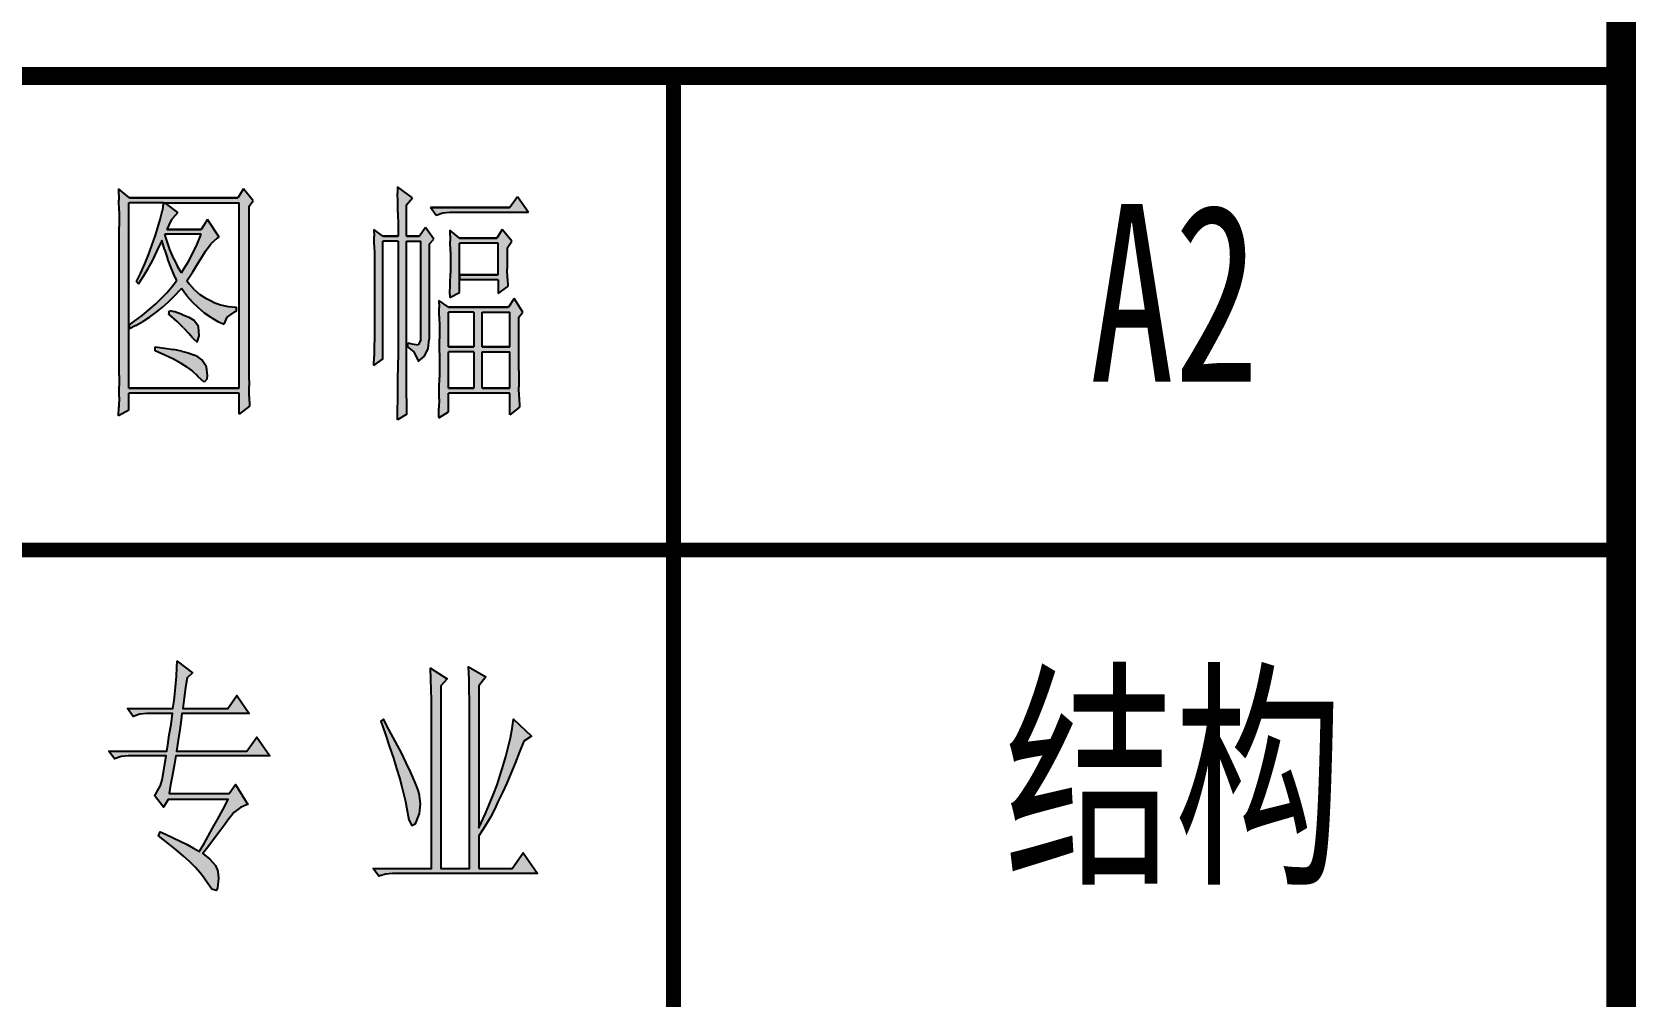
# Model space of a CAD drawing. Header units: inches. Extents: x 3186 to 109360, y -14990 to 740552.
# Drawn here: x 32793 to 34147, y 90745 to 91559 of the extents above; entities that cross this region are included whole.
import ezdxf

# ---------------------------------------------------------------- set-up
doc = ezdxf.new("R2010")
doc.units = ezdxf.units.IN
doc.header["$MEASUREMENT"] = 0
doc.layers.add('1', color=7, linetype='Continuous')
doc.layers.add('GT_1', color=7, linetype='Continuous')
doc.styles.add('宋体', font='', dxfattribs={"width": 0.7})
doc.styles.get('宋体').set_extended_font_data('SimSun')

# ---------------------------------------------------------------- blocks, each defined once
blk = doc.blocks.new('图签')
at = {"layer": '1'}
h = blk.add_hatch(color=7, dxfattribs=at)
h.paths.add_polyline_path([(-23.168, 29.795), (-23.098, 29.895), (-23.261, 30.095), (-23.355, 29.945), (-25.184, 29.945), (-25.37, 30.095), (-25.365, 29.904), (-25.361, 29.723), (-25.359, 29.554), (-25.359, 29.462), (-25.359, 26.946), (-25.36, 26.765), (-25.362, 26.586), (-25.366, 26.409), (-25.37, 26.262), (-25.196, 26.362), (-25.196, 26.646), (-23.331, 26.646), (-23.331, 26.295), (-23.157, 26.429), (-23.162, 26.593), (-23.166, 26.768), (-23.168, 26.955), (-23.168, 27.029)])
h.paths.add_polyline_path([(-25.196, 29.862), (-24.613, 29.862), (-23.331, 29.862), (-23.331, 26.729), (-25.196, 26.729), (-25.196, 27.729)], flags=16)
h.paths.add_polyline_path([(-25.094, 27.867), (-24.972, 27.959), (-24.857, 28.052), (-24.749, 28.148), (-24.649, 28.245), (-24.556, 28.343), (-24.471, 28.444), (-24.391, 28.545), (-24.417, 28.6), (-24.484, 28.76), (-24.544, 28.918), (-24.594, 29.074), (-24.637, 29.229), (-24.652, 29.191), (-24.722, 29.037), (-24.794, 28.891), (-24.871, 28.752), (-24.95, 28.62), (-25.033, 28.495), (-25.068, 28.528), (-25.066, 28.531), (-24.995, 28.678), (-24.927, 28.829), (-24.864, 28.982), (-24.806, 29.137), (-24.753, 29.295), (-24.724, 29.385), (-24.667, 29.578), (-24.63, 29.737), (-24.615, 29.852), (-24.576, 29.852), (-24.369, 29.696), (-24.462, 29.595), (-24.486, 29.557), (-24.554, 29.412), (-23.973, 29.412), (-23.867, 29.579), (-23.669, 29.278), (-23.708, 29.26), (-23.809, 29.176), (-23.902, 29.045), (-23.954, 28.958), (-24.03, 28.835), (-24.118, 28.697), (-24.217, 28.545), (-24.173, 28.487), (-24.087, 28.391), (-23.99, 28.307), (-23.886, 28.238), (-23.773, 28.182), (-23.65, 28.14), (-23.519, 28.111), (-23.378, 28.096), (-23.378, 28.029), (-23.424, 28.01), (-23.536, 27.927), (-23.588, 27.812), (-23.692, 27.858), (-23.808, 27.923), (-23.918, 27.998), (-24.023, 28.085), (-24.124, 28.183), (-24.219, 28.291), (-24.31, 28.412), (-24.328, 28.392), (-24.426, 28.287), (-24.528, 28.188), (-24.632, 28.095), (-24.739, 28.008), (-24.85, 27.929), (-24.962, 27.856), (-25.078, 27.789), (-25.186, 27.734), (-25.186, 27.803)], flags=0)
h.paths.add_polyline_path([(-24.52, 27.979), (-24.508, 28.045), (-24.438, 28.025), (-24.295, 27.976), (-24.183, 27.928), (-24.1, 27.879), (-24.02, 27.774), (-24.007, 27.612), (-24.044, 27.505), (-24.123, 27.579), (-24.183, 27.655), (-24.271, 27.749), (-24.383, 27.858)], flags=0)
h.paths.add_polyline_path([(-24.753, 27.429), (-24.595, 27.408), (-24.442, 27.382), (-24.309, 27.355), (-24.197, 27.326), (-24.104, 27.295), (-24.03, 27.262), (-23.966, 27.21), (-23.887, 27.091), (-23.867, 26.946), (-23.874, 26.889), (-23.927, 26.834), (-24.03, 26.928), (-24.051, 26.953), (-24.119, 27.016), (-24.207, 27.082), (-24.314, 27.15), (-24.441, 27.219), (-24.587, 27.289), (-24.753, 27.362)], flags=0)
h.paths.add_polyline_path([(-24.31, 28.678), (-24.374, 28.784), (-24.439, 28.916), (-24.503, 29.074), (-24.568, 29.26), (-24.59, 29.329), (-23.973, 29.329), (-24.044, 29.161), (-24.117, 29.008), (-24.191, 28.869), (-24.266, 28.744)], flags=0)
h = blk.add_hatch(color=7, dxfattribs=at)
h.paths.add_polyline_path([(-20.511, 29.828), (-20.407, 29.945), (-20.663, 30.128), (-20.658, 30.023), (-20.654, 29.879), (-20.653, 29.696), (-20.651, 29.472), (-20.651, 29.295), (-20.907, 29.295), (-21.059, 29.412), (-21.055, 29.293), (-21.052, 29.149), (-21.05, 28.983), (-21.048, 28.792), (-21.047, 28.577), (-21.047, 28.362), (-21.047, 28.153), (-21.048, 27.955), (-21.049, 27.768), (-21.051, 27.589), (-21.053, 27.422), (-21.055, 27.264), (-21.059, 27.117), (-20.907, 27.229), (-20.907, 29.212), (-20.651, 29.212), (-20.651, 27.212), (-20.651, 27.07), (-20.653, 26.914), (-20.654, 26.741), (-20.657, 26.553), (-20.66, 26.351), (-20.663, 26.196), (-20.5, 26.295), (-20.504, 26.47), (-20.507, 26.647), (-20.509, 26.825), (-20.511, 27.004), (-20.511, 27.145), (-20.511, 29.212), (-20.266, 29.212), (-20.266, 27.545), (-20.313, 27.462), (-20.419, 27.479), (-20.488, 27.496), (-20.488, 27.429), (-20.377, 27.345), (-20.319, 27.213), (-20.313, 27.179), (-20.205, 27.272), (-20.143, 27.399), (-20.126, 27.558), (-20.126, 29.162), (-20.045, 29.246), (-20.185, 29.445), (-20.29, 29.295), (-20.511, 29.295)])
h.paths.add_polyline_path([(-18.635, 29.962), (-18.763, 29.779), (-20.103, 29.779), (-20.01, 29.645), (-19.894, 29.684), (-19.777, 29.696), (-18.449, 29.696)])
h.paths.add_polyline_path([(-19.614, 29.179), (-18.961, 29.179), (-18.961, 28.646), (-19.614, 28.646), (-19.614, 28.562), (-18.961, 28.562), (-18.961, 28.329), (-18.798, 28.445), (-18.803, 28.58), (-18.807, 28.747), (-18.809, 28.947), (-18.81, 29.096), (-18.728, 29.212), (-18.891, 29.412), (-18.984, 29.262), (-19.614, 29.262), (-19.777, 29.396), (-19.771, 29.214), (-19.767, 29.036), (-19.765, 28.862), (-19.765, 28.845), (-19.766, 28.671), (-19.769, 28.494), (-19.775, 28.314), (-19.777, 28.262), (-19.614, 28.345), (-19.614, 28.562), (-19.614, 28.646)])
h.paths.add_polyline_path([(-18.612, 27.928), (-18.542, 28.012), (-18.693, 28.246), (-18.786, 28.096), (-19.8, 28.096), (-19.963, 28.212), (-19.959, 28.092), (-19.956, 27.944), (-19.953, 27.767), (-19.953, 27.563), (-19.952, 27.329), (-19.952, 27.312), (-19.952, 27.104), (-19.953, 26.909), (-19.954, 26.725), (-19.957, 26.553), (-19.96, 26.391), (-19.963, 26.242), (-19.963, 26.229), (-19.8, 26.329), (-19.8, 26.646), (-18.763, 26.646), (-18.763, 26.279), (-18.6, 26.412), (-18.605, 26.58), (-18.609, 26.756), (-18.611, 26.939), (-18.612, 27.029)])
h.paths.add_polyline_path([(-19.8, 28.012), (-19.369, 28.012), (-19.369, 27.429), (-19.8, 27.429)], flags=16)
h.paths.add_polyline_path([(-19.8, 27.346), (-19.369, 27.346), (-19.369, 26.729), (-19.8, 26.729)], flags=16)
h.paths.add_polyline_path([(-19.229, 28.012), (-18.763, 28.012), (-18.763, 27.429), (-19.229, 27.429)], flags=16)
h.paths.add_polyline_path([(-19.229, 27.346), (-18.763, 27.346), (-18.763, 26.729), (-19.229, 26.729)], flags=16)
h = blk.add_hatch(color=7, dxfattribs=at)
h.paths.add_polyline_path([(-24.461, 20.203), (-24.427, 20.388), (-24.404, 20.526), (-22.815, 20.526), (-23.038, 20.839), (-23.204, 20.606), (-24.39, 20.606), (-24.366, 20.787), (-24.337, 20.962), (-24.314, 21.133), (-24.299, 21.242), (-23.166, 21.242), (-23.375, 21.541), (-23.526, 21.323), (-24.285, 21.323), (-24.261, 21.503), (-24.238, 21.678), (-24.214, 21.84), (-24.124, 21.925), (-24.38, 22.124), (-24.385, 22.015), (-24.394, 21.868), (-24.409, 21.683), (-24.432, 21.46), (-24.451, 21.323), (-25.22, 21.323), (-25.125, 21.19), (-25.011, 21.228), (-24.892, 21.242), (-24.461, 21.242), (-24.484, 21.052), (-24.513, 20.877), (-24.537, 20.711), (-24.556, 20.606), (-25.533, 20.606), (-25.438, 20.474), (-25.324, 20.511), (-25.205, 20.526), (-24.565, 20.526), (-24.603, 20.284), (-24.636, 20.118), (-24.66, 20.023), (-24.741, 19.885), (-24.764, 19.857), (-24.612, 19.658), (-24.532, 19.79), (-23.517, 19.79), (-23.612, 19.615), (-23.702, 19.449), (-23.782, 19.302), (-23.858, 19.169), (-23.925, 19.046), (-23.986, 18.941), (-24.005, 18.908), (-24.105, 18.965), (-24.209, 19.027), (-24.446, 19.141), (-24.579, 19.202), (-24.669, 19.24), (-24.693, 19.174), (-24.537, 19.051), (-24.399, 18.937), (-24.276, 18.832), (-24.167, 18.733), (-24.072, 18.638), (-23.996, 18.553), (-23.934, 18.477), (-23.901, 18.424), (-23.797, 18.273), (-23.721, 18.254), (-23.702, 18.292), (-23.683, 18.458), (-23.692, 18.576), (-23.735, 18.671), (-23.83, 18.78), (-23.948, 18.875), (-23.844, 19.008), (-23.749, 19.136), (-23.659, 19.255), (-23.578, 19.368), (-23.526, 19.439), (-23.422, 19.568), (-23.313, 19.653), (-23.208, 19.7), (-23.19, 19.705), (-23.398, 20.042), (-23.503, 19.89), (-24.518, 19.89), (-24.494, 20.037)])
h.paths.add_polyline_path([(-20.306, 19.928), (-20.339, 20.018), (-20.386, 20.127), (-20.443, 20.255), (-20.514, 20.407), (-20.595, 20.573), (-20.695, 20.763), (-20.804, 20.967), (-20.894, 21.142), (-20.941, 21.109), (-20.861, 20.886), (-20.794, 20.677), (-20.728, 20.488), (-20.676, 20.312), (-20.628, 20.151), (-20.586, 19.999), (-20.524, 19.753), (-20.51, 19.658), (-20.467, 19.444), (-20.42, 19.349), (-20.363, 19.378), (-20.344, 19.406), (-20.291, 19.549), (-20.272, 19.715), (-20.287, 19.857)], flags=17)
h.paths.add_polyline_path([(-19.286, 21.707), (-19.167, 21.858), (-19.461, 22.025), (-19.452, 21.811), (-19.452, 21.626), (-19.447, 21.47), (-19.447, 18.624), (-19.926, 18.624), (-19.926, 21.707), (-19.822, 21.825), (-20.102, 22.006), (-20.097, 21.816), (-20.092, 21.636), (-20.088, 21.47), (-20.088, 18.624), (-21.069, 18.624), (-20.974, 18.491), (-20.861, 18.529), (-20.742, 18.538), (-18.295, 18.538), (-18.537, 18.889), (-18.726, 18.624), (-19.286, 18.624), (-19.286, 19.174), (-19.224, 19.269), (-19.158, 19.378), (-19.091, 19.492), (-19.025, 19.62), (-18.959, 19.757), (-18.887, 19.904), (-18.816, 20.061), (-18.745, 20.227), (-18.674, 20.402), (-18.598, 20.592), (-18.527, 20.772), (-18.399, 20.858), (-18.703, 21.142), (-18.726, 20.986), (-18.755, 20.829), (-18.831, 20.516), (-18.878, 20.36), (-18.925, 20.198), (-18.978, 20.037), (-19.039, 19.876), (-19.106, 19.715), (-19.172, 19.549), (-19.286, 19.307)])
at = {"color": 7}
for p, q in [((-25.184, 29.945), (-25.37, 30.095)), ((-25.37, 30.095), (-25.365, 29.904)), ((-23.261, 30.095), (-23.355, 29.945)), ((-23.098, 29.895), (-23.261, 30.095)), ((-20.407, 29.945), (-20.663, 30.128)), ((-20.663, 30.128), (-20.658, 30.023)), ((-25.361, 29.723), (-25.365, 29.904)), ((-25.196, 27.729), (-25.196, 29.862)), ((-24.613, 29.862), (-25.196, 29.862)), ((-23.355, 29.945), (-25.184, 29.945)), ((-23.355, 29.945), (-25.184, 29.945)), ((-25.184, 29.945), (-23.355, 29.945)), ((-25.184, 29.945), (-25.184, 29.945)), ((-24.615, 29.852), (-24.63, 29.737)), ((-24.615, 29.852), (-24.576, 29.852)), ((-24.613, 29.862), (-23.331, 29.862)), ((-24.369, 29.696), (-24.576, 29.852)), ((-23.331, 26.729), (-23.331, 29.862)), ((-23.168, 29.795), (-23.098, 29.895)), ((-23.168, 29.795), (-23.168, 27.029)), ((-20.654, 29.879), (-20.658, 30.023)), ((-20.653, 29.696), (-20.654, 29.879)), ((-20.511, 29.828), (-20.407, 29.945)), ((-20.511, 29.295), (-20.511, 29.828)), ((-18.635, 29.962), (-18.763, 29.779)), ((-18.449, 29.696), (-18.635, 29.962)), ((-25.361, 29.723), (-25.359, 29.554)), ((-25.359, 29.554), (-25.359, 29.462)), ((-24.724, 29.385), (-24.667, 29.578)), ((-24.667, 29.578), (-24.63, 29.737)), ((-24.486, 29.557), (-24.554, 29.412)), ((-24.486, 29.557), (-24.462, 29.595)), ((-24.369, 29.696), (-24.462, 29.595)), ((-23.867, 29.579), (-23.973, 29.412)), ((-23.669, 29.278), (-23.867, 29.579)), ((-20.653, 29.696), (-20.651, 29.472)), ((-20.01, 29.645), (-20.103, 29.779)), ((-18.763, 29.779), (-20.103, 29.779)), ((-18.763, 29.779), (-20.103, 29.779)), ((-20.103, 29.779), (-18.763, 29.779)), ((-20.103, 29.779), (-20.103, 29.779)), ((-19.894, 29.684), (-20.01, 29.645)), ((-19.777, 29.696), (-19.894, 29.684)), ((-18.449, 29.696), (-19.777, 29.696)), ((-25.359, 26.946), (-25.359, 29.462)), ((-24.806, 29.137), (-24.753, 29.295)), ((-24.753, 29.295), (-24.724, 29.385)), ((-23.973, 29.329), (-24.59, 29.329)), ((-24.568, 29.26), (-24.59, 29.329)), ((-24.503, 29.074), (-24.568, 29.26)), ((-23.973, 29.412), (-24.554, 29.412)), ((-23.973, 29.412), (-24.554, 29.412)), ((-24.554, 29.412), (-23.973, 29.412)), ((-24.554, 29.412), (-24.554, 29.412)), ((-24.044, 29.161), (-23.973, 29.329)), ((-23.708, 29.26), (-23.809, 29.176)), ((-23.669, 29.278), (-23.708, 29.26)), ((-21.059, 29.412), (-21.055, 29.293)), ((-20.907, 29.295), (-21.059, 29.412)), ((-21.052, 29.149), (-21.055, 29.293)), ((-20.651, 29.295), (-20.907, 29.295)), ((-20.651, 29.295), (-20.907, 29.295)), ((-20.907, 29.295), (-20.651, 29.295)), ((-20.907, 29.295), (-20.907, 29.295)), ((-20.651, 29.472), (-20.651, 29.295)), ((-20.511, 29.295), (-20.29, 29.295)), ((-20.29, 29.295), (-20.511, 29.295)), ((-20.29, 29.295), (-20.511, 29.295)), ((-20.185, 29.445), (-20.29, 29.295)), ((-20.045, 29.246), (-20.185, 29.445)), ((-19.777, 29.396), (-19.771, 29.214)), ((-19.614, 29.262), (-19.777, 29.396)), ((-18.984, 29.262), (-19.614, 29.262)), ((-18.984, 29.262), (-19.614, 29.262)), ((-19.614, 29.262), (-18.984, 29.262)), ((-19.614, 29.262), (-19.614, 29.262)), ((-18.891, 29.412), (-18.984, 29.262)), ((-18.728, 29.212), (-18.891, 29.412)), ((-24.927, 28.829), (-24.864, 28.982)), ((-24.864, 28.982), (-24.806, 29.137)), ((-24.794, 28.891), (-24.722, 29.037)), ((-24.722, 29.037), (-24.652, 29.191)), ((-24.637, 29.229), (-24.652, 29.191)), ((-24.594, 29.074), (-24.637, 29.229)), ((-24.594, 29.074), (-24.544, 28.918)), ((-24.439, 28.916), (-24.503, 29.074)), ((-24.191, 28.869), (-24.117, 29.008)), ((-24.117, 29.008), (-24.044, 29.161)), ((-23.954, 28.958), (-23.902, 29.045)), ((-23.902, 29.045), (-23.809, 29.176)), ((-21.052, 29.149), (-21.05, 28.983)), ((-21.05, 28.983), (-21.048, 28.792)), ((-20.651, 29.212), (-20.907, 29.212)), ((-20.907, 27.229), (-20.907, 29.212)), ((-20.651, 29.212), (-20.651, 27.212)), ((-20.511, 27.145), (-20.511, 29.212)), ((-20.511, 29.212), (-20.266, 29.212)), ((-20.266, 27.545), (-20.266, 29.212)), ((-20.126, 29.162), (-20.045, 29.246)), ((-20.126, 29.162), (-20.126, 27.562)), ((-19.767, 29.036), (-19.771, 29.214)), ((-19.767, 29.036), (-19.765, 28.862)), ((-18.961, 29.179), (-19.614, 29.179)), ((-19.614, 28.646), (-19.614, 29.179)), ((-18.961, 28.646), (-18.961, 29.179)), ((-18.81, 29.096), (-18.728, 29.212)), ((-18.81, 29.096), (-18.809, 28.947)), ((-24.995, 28.678), (-24.927, 28.829)), ((-24.95, 28.62), (-24.871, 28.752)), ((-24.871, 28.752), (-24.794, 28.891)), ((-24.484, 28.76), (-24.544, 28.918)), ((-24.417, 28.6), (-24.484, 28.76)), ((-24.439, 28.916), (-24.374, 28.784)), ((-24.31, 28.678), (-24.374, 28.784)), ((-24.31, 28.678), (-24.266, 28.744)), ((-24.266, 28.744), (-24.191, 28.869)), ((-24.118, 28.697), (-24.03, 28.835)), ((-24.03, 28.835), (-23.954, 28.958)), ((-21.048, 28.792), (-21.047, 28.577)), ((-19.765, 28.845), (-19.766, 28.671)), ((-19.765, 28.862), (-19.765, 28.845)), ((-18.809, 28.947), (-18.807, 28.747)), ((-18.803, 28.58), (-18.807, 28.747)), ((-25.066, 28.531), (-25.068, 28.528)), ((-25.068, 28.528), (-25.033, 28.495)), ((-25.066, 28.531), (-24.995, 28.678)), ((-25.033, 28.495), (-24.95, 28.62)), ((-24.556, 28.343), (-24.471, 28.444)), ((-24.471, 28.444), (-24.391, 28.545)), ((-24.417, 28.6), (-24.391, 28.545)), ((-24.217, 28.545), (-24.118, 28.697)), ((-24.217, 28.545), (-24.173, 28.487)), ((-24.087, 28.391), (-24.173, 28.487)), ((-21.047, 28.577), (-21.047, 28.362)), ((-19.775, 28.314), (-19.769, 28.494)), ((-19.769, 28.494), (-19.766, 28.671)), ((-19.614, 28.646), (-19.614, 28.562)), ((-19.614, 28.562), (-19.614, 28.646)), ((-18.961, 28.646), (-19.614, 28.646)), ((-18.961, 28.646), (-19.614, 28.646)), ((-19.614, 28.646), (-18.961, 28.646)), ((-19.614, 28.646), (-19.614, 28.646)), ((-18.961, 28.562), (-19.614, 28.562)), ((-19.614, 28.345), (-19.614, 28.562)), ((-18.961, 28.562), (-18.961, 28.329)), ((-18.961, 28.329), (-18.798, 28.445)), ((-18.803, 28.58), (-18.798, 28.445)), ((-24.749, 28.148), (-24.649, 28.245)), ((-24.649, 28.245), (-24.556, 28.343)), ((-24.632, 28.095), (-24.528, 28.188)), ((-24.528, 28.188), (-24.426, 28.287)), ((-24.426, 28.287), (-24.328, 28.392)), ((-24.31, 28.412), (-24.328, 28.392)), ((-24.219, 28.291), (-24.31, 28.412)), ((-24.124, 28.183), (-24.219, 28.291)), ((-24.023, 28.085), (-24.124, 28.183)), ((-24.087, 28.391), (-23.99, 28.307)), ((-23.886, 28.238), (-23.99, 28.307)), ((-23.773, 28.182), (-23.886, 28.238)), ((-23.773, 28.182), (-23.65, 28.14)), ((-21.047, 28.362), (-21.047, 28.153)), ((-19.963, 28.212), (-19.959, 28.092)), ((-19.8, 28.096), (-19.963, 28.212)), ((-19.777, 28.262), (-19.614, 28.345)), ((-19.775, 28.314), (-19.777, 28.262)), ((-18.693, 28.246), (-18.786, 28.096)), ((-18.542, 28.012), (-18.693, 28.246)), ((-25.094, 27.867), (-24.972, 27.959)), ((-24.972, 27.959), (-24.857, 28.052)), ((-24.962, 27.856), (-24.85, 27.929)), ((-24.857, 28.052), (-24.749, 28.148)), ((-24.85, 27.929), (-24.739, 28.008)), ((-24.739, 28.008), (-24.632, 28.095)), ((-24.52, 27.979), (-24.508, 28.045)), ((-24.383, 27.858), (-24.52, 27.979)), ((-24.508, 28.045), (-24.438, 28.025)), ((-24.295, 27.976), (-24.438, 28.025)), ((-24.295, 27.976), (-24.183, 27.928)), ((-24.183, 27.928), (-24.1, 27.879)), ((-23.918, 27.998), (-24.023, 28.085)), ((-23.808, 27.923), (-23.918, 27.998)), ((-23.808, 27.923), (-23.692, 27.858)), ((-23.65, 28.14), (-23.519, 28.111)), ((-23.588, 27.812), (-23.536, 27.927)), ((-23.536, 27.927), (-23.424, 28.01)), ((-23.519, 28.111), (-23.378, 28.096)), ((-23.378, 28.029), (-23.424, 28.01)), ((-23.378, 28.029), (-23.378, 28.096)), ((-21.048, 27.955), (-21.049, 27.768)), ((-21.047, 28.153), (-21.048, 27.955)), ((-19.956, 27.944), (-19.959, 28.092)), ((-19.956, 27.944), (-19.953, 27.767)), ((-18.786, 28.096), (-19.8, 28.096)), ((-18.786, 28.096), (-19.8, 28.096)), ((-19.8, 28.096), (-18.786, 28.096)), ((-19.8, 28.096), (-19.8, 28.096)), ((-19.369, 28.012), (-19.8, 28.012)), ((-19.8, 27.429), (-19.8, 28.012)), ((-19.369, 28.012), (-19.369, 27.429)), ((-19.229, 28.012), (-18.763, 28.012)), ((-19.229, 27.429), (-19.229, 28.012)), ((-18.763, 27.429), (-18.763, 28.012)), ((-18.612, 27.928), (-18.542, 28.012)), ((-18.612, 27.029), (-18.612, 27.928)), ((-25.196, 26.729), (-25.196, 27.729)), ((-25.186, 27.803), (-25.094, 27.867)), ((-25.186, 27.734), (-25.186, 27.803)), ((-25.078, 27.789), (-25.186, 27.734)), ((-25.078, 27.789), (-24.962, 27.856)), ((-24.271, 27.749), (-24.383, 27.858)), ((-24.271, 27.749), (-24.183, 27.655)), ((-24.123, 27.579), (-24.183, 27.655)), ((-24.02, 27.774), (-24.1, 27.879)), ((-24.007, 27.612), (-24.02, 27.774)), ((-23.692, 27.858), (-23.588, 27.812)), ((-21.049, 27.768), (-21.051, 27.589)), ((-19.953, 27.767), (-19.953, 27.563)), ((-24.753, 27.362), (-24.753, 27.429)), ((-24.753, 27.429), (-24.595, 27.408)), ((-24.587, 27.289), (-24.753, 27.362)), ((-24.595, 27.408), (-24.442, 27.382)), ((-24.309, 27.355), (-24.442, 27.382)), ((-24.309, 27.355), (-24.197, 27.326)), ((-24.123, 27.579), (-24.044, 27.505)), ((-24.044, 27.505), (-24.007, 27.612)), ((-21.053, 27.422), (-21.055, 27.264)), ((-21.051, 27.589), (-21.053, 27.422)), ((-20.488, 27.429), (-20.488, 27.496)), ((-20.488, 27.496), (-20.419, 27.479)), ((-20.377, 27.345), (-20.488, 27.429)), ((-20.419, 27.479), (-20.313, 27.462)), ((-20.266, 27.545), (-20.313, 27.462)), ((-20.205, 27.272), (-20.143, 27.399)), ((-20.143, 27.399), (-20.126, 27.558)), ((-20.126, 27.562), (-20.126, 27.558)), ((-19.952, 27.329), (-19.953, 27.563)), ((-19.369, 27.429), (-19.8, 27.429)), ((-19.369, 27.429), (-19.8, 27.429)), ((-19.8, 27.429), (-19.369, 27.429)), ((-19.8, 27.429), (-19.8, 27.429)), ((-19.229, 27.429), (-18.763, 27.429)), ((-18.763, 27.429), (-19.229, 27.429)), ((-18.763, 27.429), (-19.229, 27.429)), ((-24.441, 27.219), (-24.587, 27.289)), ((-24.314, 27.15), (-24.441, 27.219)), ((-24.207, 27.082), (-24.314, 27.15)), ((-24.207, 27.082), (-24.119, 27.016)), ((-24.197, 27.326), (-24.104, 27.295)), ((-24.03, 27.262), (-24.104, 27.295)), ((-23.966, 27.21), (-24.03, 27.262)), ((-23.887, 27.091), (-23.966, 27.21)), ((-23.867, 26.946), (-23.887, 27.091)), ((-21.059, 27.117), (-21.055, 27.264)), ((-20.907, 27.229), (-21.059, 27.117)), ((-21.059, 27.112), (-20.907, 27.229)), ((-20.907, 27.229), (-21.059, 27.117)), ((-21.059, 27.117), (-21.059, 27.112)), ((-20.651, 27.07), (-20.651, 27.212)), ((-20.511, 27.004), (-20.511, 27.145)), ((-20.319, 27.213), (-20.377, 27.345)), ((-20.319, 27.213), (-20.313, 27.179)), ((-20.313, 27.179), (-20.205, 27.272)), ((-19.952, 27.104), (-19.953, 26.909)), ((-19.952, 27.329), (-19.952, 27.312)), ((-19.952, 27.312), (-19.952, 27.104)), ((-19.8, 26.729), (-19.8, 27.346)), ((-19.369, 27.346), (-19.8, 27.346)), ((-19.369, 27.346), (-19.369, 26.729)), ((-19.229, 26.729), (-19.229, 27.346)), ((-19.229, 27.346), (-18.763, 27.346)), ((-18.763, 26.729), (-18.763, 27.346)), ((-25.359, 26.946), (-25.36, 26.765)), ((-24.119, 27.016), (-24.051, 26.953)), ((-24.03, 26.928), (-24.051, 26.953)), ((-23.927, 26.834), (-24.03, 26.928)), ((-23.874, 26.889), (-23.927, 26.834)), ((-23.874, 26.889), (-23.867, 26.946)), ((-23.168, 27.029), (-23.168, 26.955)), ((-23.168, 26.955), (-23.166, 26.768)), ((-20.654, 26.741), (-20.653, 26.914)), ((-20.653, 26.914), (-20.651, 27.07)), ((-20.509, 26.825), (-20.511, 27.004)), ((-20.507, 26.647), (-20.509, 26.825)), ((-19.954, 26.725), (-19.953, 26.909)), ((-18.612, 27.029), (-18.611, 26.939)), ((-18.611, 26.939), (-18.609, 26.756)), ((-25.362, 26.586), (-25.366, 26.409)), ((-25.362, 26.586), (-25.36, 26.765)), ((-23.331, 26.729), (-25.196, 26.729)), ((-23.331, 26.729), (-25.196, 26.729)), ((-25.196, 26.729), (-23.331, 26.729)), ((-25.196, 26.729), (-25.196, 26.729)), ((-23.331, 26.646), (-25.196, 26.646)), ((-25.196, 26.362), (-25.196, 26.646)), ((-23.331, 26.295), (-23.331, 26.646)), ((-23.162, 26.593), (-23.166, 26.768)), ((-23.162, 26.593), (-23.157, 26.429)), ((-20.66, 26.351), (-20.657, 26.553)), ((-20.657, 26.553), (-20.654, 26.741)), ((-20.504, 26.47), (-20.507, 26.647)), ((-19.957, 26.553), (-19.96, 26.391)), ((-19.957, 26.553), (-19.954, 26.725)), ((-19.369, 26.729), (-19.8, 26.729)), ((-19.369, 26.729), (-19.8, 26.729)), ((-19.8, 26.729), (-19.369, 26.729)), ((-19.8, 26.729), (-19.8, 26.729)), ((-18.763, 26.646), (-19.8, 26.646)), ((-19.8, 26.329), (-19.8, 26.646)), ((-19.229, 26.729), (-18.763, 26.729)), ((-18.763, 26.729), (-19.229, 26.729)), ((-18.763, 26.729), (-19.229, 26.729)), ((-18.763, 26.279), (-18.763, 26.646)), ((-18.605, 26.58), (-18.609, 26.756)), ((-18.605, 26.58), (-18.6, 26.412)), ((-25.37, 26.262), (-25.366, 26.409)), ((-25.196, 26.362), (-25.37, 26.262)), ((-23.157, 26.429), (-23.331, 26.295)), ((-20.663, 26.196), (-20.66, 26.351)), ((-20.5, 26.295), (-20.663, 26.196)), ((-20.5, 26.295), (-20.504, 26.47)), ((-19.963, 26.242), (-19.96, 26.391)), ((-19.963, 26.229), (-19.8, 26.329)), ((-18.6, 26.412), (-18.763, 26.279)), ((-19.963, 26.242), (-19.963, 26.229))]:
    blk.add_line(p, q, dxfattribs=at)
at = {"layer": '1', "color": 7, "const_width": 0.5}
for points in [[(-180, 0), (0, 0), (0, 131.762), (-180, 131.762)], [(-180, 58), (0, 58), (0, 0), (-180, 0)]]:
    blk.add_lwpolyline(points, close=True, dxfattribs=at)
at = {"layer": '1', "color": 7}
for points, const_width in [([(-118, 32), (0, 32)], 0.3), ([(-16, 32), (-16, 8)], 0.25), ([(0, 24), (-28, 24)], 0.25)]:
    blk.add_lwpolyline(points, dxfattribs=dict(at, const_width=const_width))
for points in [[(-23.692, 18.576), (-23.683, 18.458), (-23.702, 18.292), (-23.721, 18.254), (-23.797, 18.273), (-23.901, 18.424), (-23.934, 18.477), (-23.996, 18.553), (-24.072, 18.638), (-24.167, 18.733), (-24.276, 18.832), (-24.399, 18.937), (-24.537, 19.051), (-24.693, 19.174), (-24.669, 19.24), (-24.579, 19.202), (-24.446, 19.141), (-24.209, 19.027), (-24.105, 18.965), (-24.005, 18.908), (-23.986, 18.941), (-23.925, 19.046), (-23.858, 19.169), (-23.782, 19.302), (-23.702, 19.449), (-23.612, 19.615), (-23.517, 19.79), (-24.532, 19.79), (-24.612, 19.658), (-24.764, 19.857), (-24.741, 19.885), (-24.66, 20.023), (-24.636, 20.118), (-24.603, 20.284), (-24.565, 20.526), (-25.205, 20.526), (-25.324, 20.511), (-25.438, 20.474), (-25.533, 20.606), (-24.556, 20.606), (-24.537, 20.711), (-24.513, 20.877), (-24.484, 21.052), (-24.461, 21.242), (-24.892, 21.242), (-25.011, 21.228), (-25.125, 21.19), (-25.22, 21.323), (-24.451, 21.323), (-24.432, 21.46), (-24.409, 21.683), (-24.394, 21.868), (-24.385, 22.015), (-24.38, 22.124), (-24.124, 21.925), (-24.214, 21.84), (-24.238, 21.678), (-24.261, 21.503), (-24.285, 21.323), (-23.526, 21.323), (-23.375, 21.541), (-23.166, 21.242), (-24.299, 21.242), (-24.314, 21.133), (-24.337, 20.962), (-24.366, 20.787), (-24.39, 20.606), (-23.204, 20.606), (-23.038, 20.839), (-22.815, 20.526), (-24.404, 20.526), (-24.427, 20.388), (-24.461, 20.203), (-24.494, 20.037), (-24.518, 19.89), (-23.503, 19.89), (-23.398, 20.042), (-23.19, 19.705), (-23.208, 19.7), (-23.313, 19.653), (-23.422, 19.568), (-23.526, 19.439), (-23.578, 19.368), (-23.659, 19.255), (-23.749, 19.136), (-23.844, 19.008), (-23.948, 18.875), (-23.83, 18.78), (-23.735, 18.671)], [(-19.286, 18.624), (-18.726, 18.624), (-18.537, 18.889), (-18.295, 18.538), (-20.742, 18.538), (-20.861, 18.529), (-20.974, 18.491), (-21.069, 18.624), (-20.088, 18.624), (-20.088, 21.47), (-20.092, 21.636), (-20.097, 21.816), (-20.102, 22.006), (-19.822, 21.825), (-19.926, 21.707), (-19.926, 18.624), (-19.447, 18.624), (-19.447, 21.47), (-19.452, 21.626), (-19.452, 21.811), (-19.461, 22.025), (-19.167, 21.858), (-19.286, 21.707), (-19.286, 19.307), (-19.172, 19.549), (-19.106, 19.715), (-19.039, 19.876), (-18.978, 20.037), (-18.925, 20.198), (-18.878, 20.36), (-18.831, 20.516), (-18.755, 20.829), (-18.726, 20.986), (-18.703, 21.142), (-18.399, 20.858), (-18.527, 20.772), (-18.598, 20.592), (-18.674, 20.402), (-18.745, 20.227), (-18.816, 20.061), (-18.887, 19.904), (-18.959, 19.757), (-19.025, 19.62), (-19.091, 19.492), (-19.158, 19.378), (-19.224, 19.269), (-19.286, 19.174)], [(-20.344, 19.406), (-20.291, 19.549), (-20.272, 19.715), (-20.287, 19.857), (-20.306, 19.928), (-20.339, 20.018), (-20.386, 20.127), (-20.443, 20.255), (-20.514, 20.407), (-20.595, 20.573), (-20.695, 20.763), (-20.804, 20.967), (-20.894, 21.142), (-20.941, 21.109), (-20.861, 20.886), (-20.794, 20.677), (-20.728, 20.488), (-20.676, 20.312), (-20.628, 20.151), (-20.586, 19.999), (-20.524, 19.753), (-20.51, 19.658), (-20.467, 19.444), (-20.42, 19.349), (-20.363, 19.378)]]:
    blk.add_lwpolyline(points, close=True, dxfattribs=at)
blk = doc.blocks.new('*U124')
blk.add_blockref('图签', (0, 0))

msp = doc.modelspace()

# ---------------------------------------------------------------- linework, layer by layer
at = {"layer": 'GT_1', "color": 1}
msp.add_line((34134.44132, 89922.15165), (34134.44132, 109922.15165), dxfattribs=at)

# ---------------------------------------------------------------- block references
at = {"xscale": 50, "yscale": 50, "zscale": 50}
msp.add_blockref('*U124', (34134.44132, 89922.15165), dxfattribs=at)

# ---------------------------------------------------------------- texts
at = {"linetype": 'Continuous', "char_height": 150, "attachment_point": 5, "style": '宋体'}
for s, heights, insert in [('A2', [-150], (33757.12544, 91339.23219)), ('结构', [-196.92737], (33757.12544, 90922.52102))]:
    msp.add_mtext_dynamic_manual_height_columns(s, width=443.2951957, gutter_width=50, heights=heights, dxfattribs=dict(at, insert=insert))

doc.saveas('drawing.dxf')
